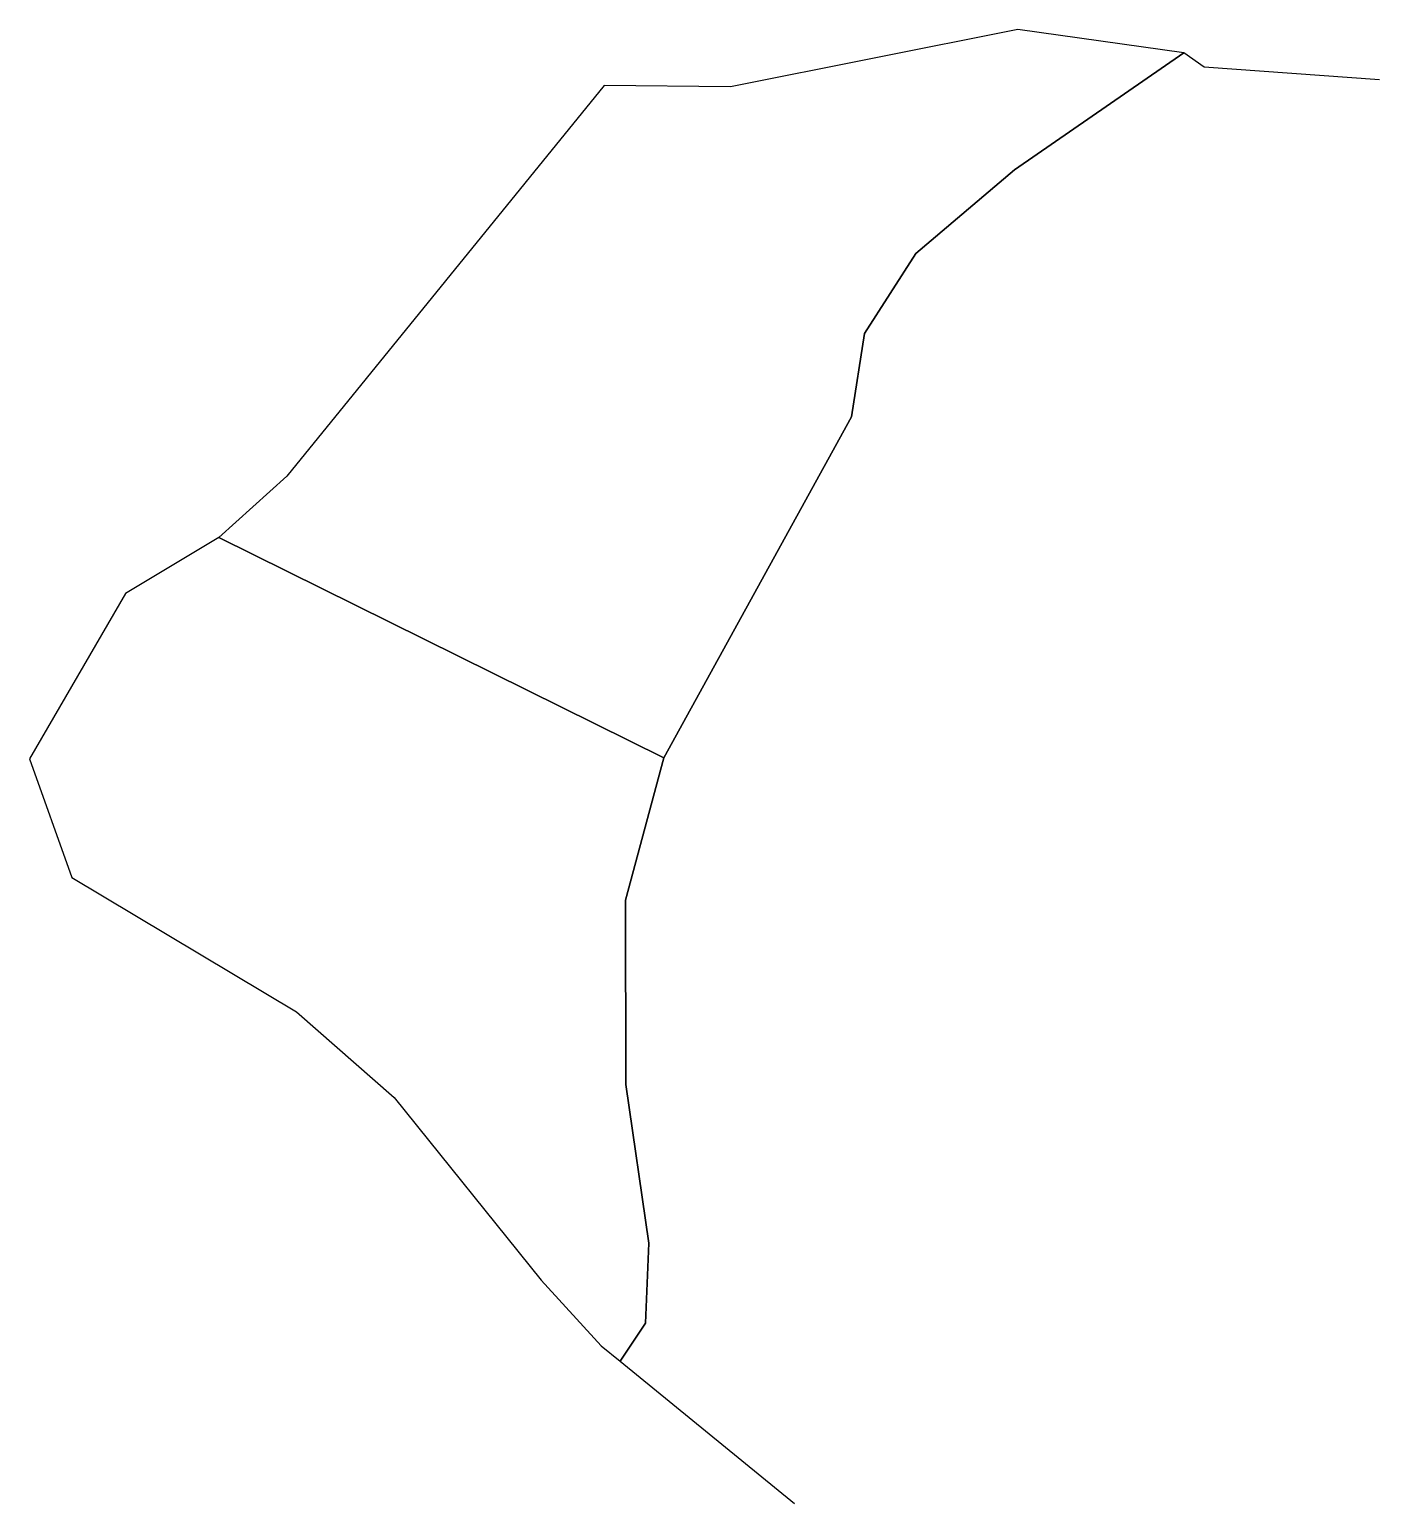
# Model space of a CAD drawing. Header units: metres. Extents: x 4644851 to 4644972, y 1943244 to 1943376.
import ezdxf

# ---------------------------------------------------------------- set-up
doc = ezdxf.new("R2010")
doc.units = ezdxf.units.M

msp = doc.modelspace()

# ---------------------------------------------------------------- linework, layer by layer
at = {"layer": 'Jimmy_Ruiz'}
msp.add_lwpolyline([(4644914.0818, 1943371.284), (4644902.7709, 1943371.3859), (4644874.3104, 1943336.3444), (4644868.2163, 1943330.8522), (4644908.1063, 1943311.1026), (4644924.9573, 1943341.6695), (4644926.1106, 1943349.1513), (4644930.7046, 1943356.3312), (4644939.5563, 1943363.8292), (4644954.7296, 1943374.3258), (4644939.8716, 1943376.4133)], close=True, dxfattribs=at)
at = {"layer": 'Nacho196'}
msp.add_lwpolyline([(4644972.289, 1943371.9019), (4644956.5799, 1943373.0232), (4644954.7296, 1943374.3258), (4644939.5563, 1943363.8292), (4644930.7046, 1943356.3312), (4644926.1106, 1943349.1513), (4644924.9573, 1943341.6695), (4644908.1063, 1943311.1026), (4644904.6771, 1943298.3329), (4644904.7195, 1943281.8083), (4644906.7843, 1943267.5805), (4644906.4792, 1943260.4024), (4644904.2033, 1943257.0071), (4644919.8392, 1943244.2278)], dxfattribs=at)
at = {"layer": 'Pedro_Ruiz'}
msp.add_lwpolyline([(4644859.8372, 1943325.8259), (4644851.2417, 1943311.0171), (4644855.0353, 1943300.359), (4644875.1798, 1943288.3176), (4644883.9309, 1943280.6378), (4644897.1333, 1943264.2565), (4644902.4967, 1943258.3832), (4644904.2033, 1943257.0071), (4644906.4792, 1943260.4024), (4644906.7843, 1943267.5805), (4644904.7195, 1943281.8083), (4644904.6771, 1943298.3329), (4644908.1063, 1943311.1026), (4644868.2163, 1943330.8522)], close=True, dxfattribs=at)

doc.saveas('drawing.dxf')
